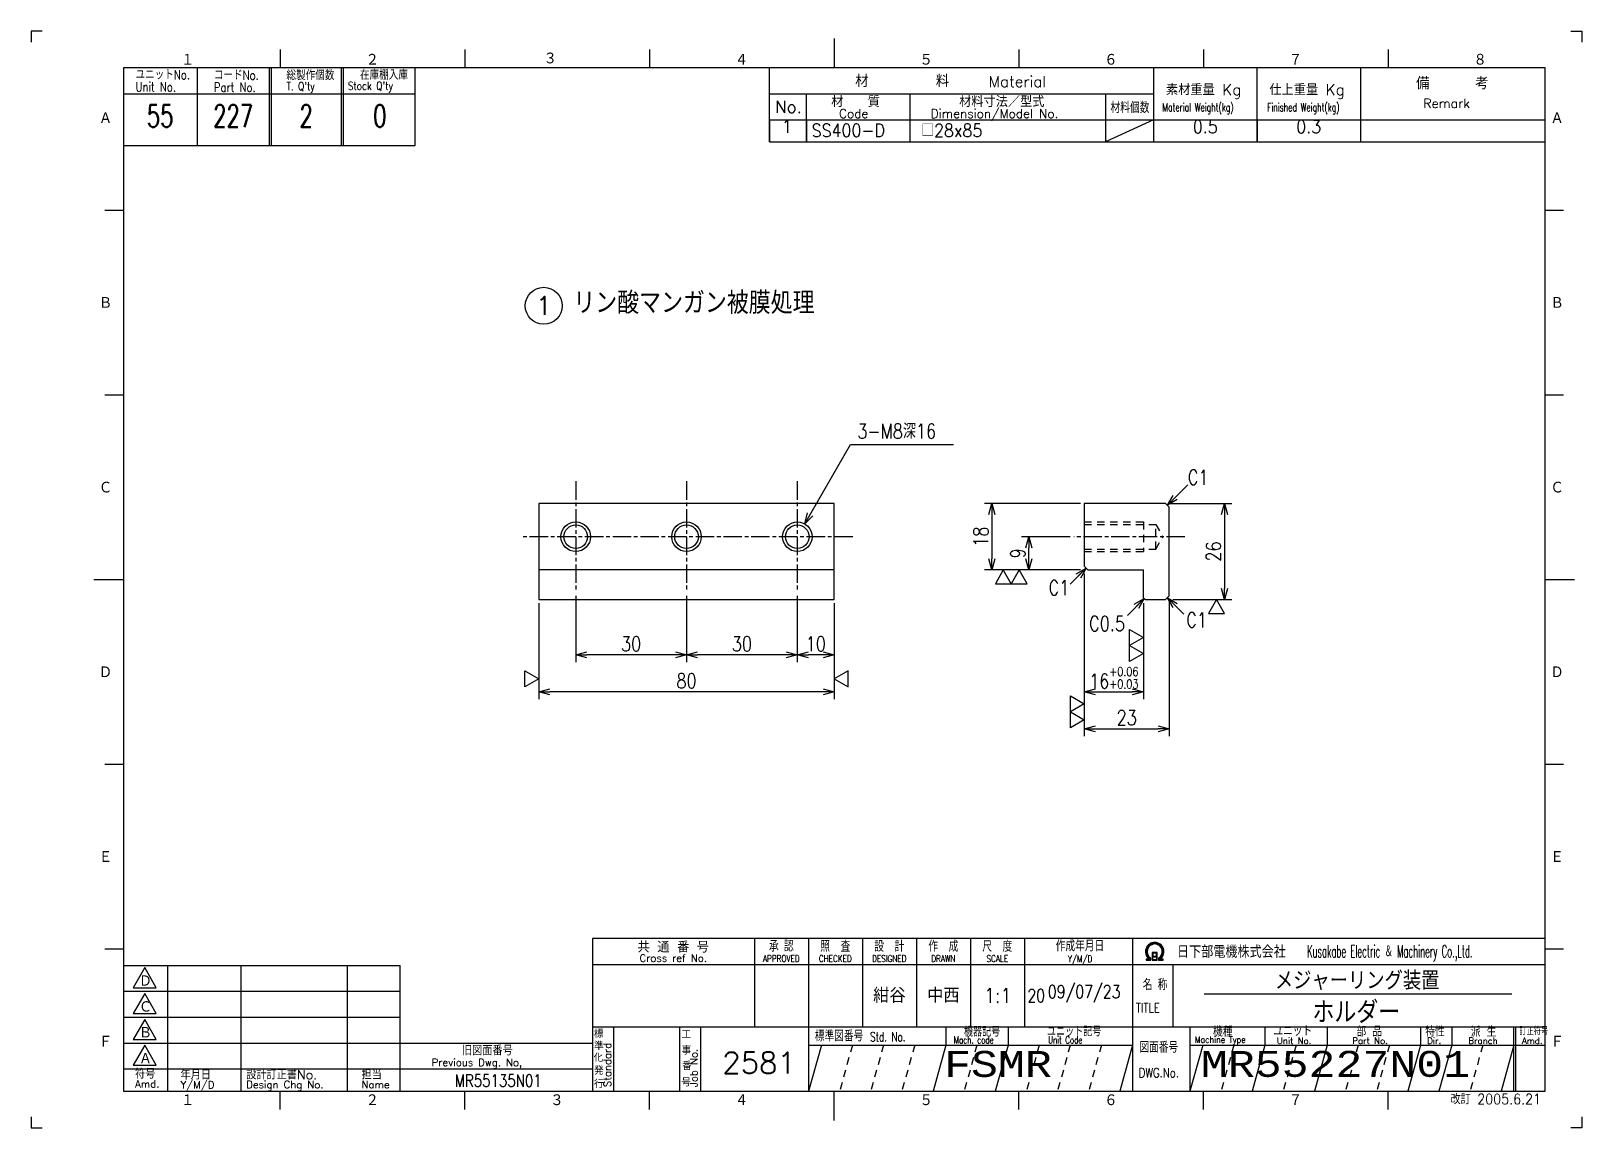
# Model space of a CAD drawing. Extents: x 0 to 420, y 0 to 297.
import ezdxf
from ezdxf.enums import TextEntityAlignment as Align

# ---------------------------------------------------------------- set-up
doc = ezdxf.new("R2010")
doc.units = 0
for name, pattern in [('GEN3A', [3.5, 2, -1.5]), ('GEN7A', [7.5, 5, -0.75, 1, -0.75]), ('HIDDEN2', [3.5, 2, -1.5])]:
    doc.linetypes.add(name, pattern=pattern)
doc.layers.get('0').update_dxf_attribs({"linetype": 'CONTINUOUS'})
doc.layers.get('DEFPOINTS').update_dxf_attribs({"linetype": 'CONTINUOUS'})
for name, color, linetype in [('2', 5, 'CONTINUOUS'), ('4', 3, 'CONTINUOUS'), ('5', 3, 'CONTINUOUS'), ('6', 52, 'CONTINUOUS'), ('7A', 4, 'GEN7A'), ('8', 1, 'CONTINUOUS'), ('9', 3, 'HIDDEN2'), ('RAHM2', 1, 'CONTINUOUS'), ('RAHM3', 52, 'CONTINUOUS')]:
    doc.layers.add(name, color=color, linetype=linetype)
doc.styles.add('DIMENSION', font='monotxt.shx', dxfattribs={"bigfont": 'bigfont.shx'})
doc.styles.get("Standard").update_dxf_attribs({"font": 'romans.shx', "width": 0.8, "bigfont": 'extfont.shx'})
doc.dimstyles.new('GEN-ISO', dxfattribs={"dimtxt": 4, "dimasz": 3, "dimexe": 2, "dimexo": 1, "dimgap": 1, "dimtad": 3, "dimdec": 3, "dimrnd": 0.001, "dimdsep": 46, "dimtxsty": 'Standard', "dimblk": 'OPEN30', "dimcen": 0, "dimclrt": 52, "dimadec": 0, "dimazin": 0, "dimtp": 0.1, "dimtm": 0.1, "dimtfac": 0.6, "dimtdec": 3, "dimtmove": 2, "dimatfit": 3, "dimldrblk": 'OPEN30', "dimfxl": 0, "dimarcsym": 0})

# ---------------------------------------------------------------- blocks, each defined once
blk = doc.blocks.new('1A3ﾌﾞﾋﾝ')
at = {"layer": 'RAHM2', "color": 5, "linetype": 'Continuous'}
for p, q in [((3, 297), (0, 297)), ((0, 297), (0, 294)), ((217.5, 295), (217.5, 287)), ((417, 297), (420, 297)), ((420, 297), (420, 294)), ((67.5, 292), (67.5, 287)), ((117.5, 292), (117.5, 287)), ((167.5, 292), (167.5, 287)), ((267.5, 292), (267.5, 287)), ((317.5, 292), (317.5, 287)), ((367.5, 292), (367.5, 287)), ((410, 287), (25, 287)), ((25, 287), (25, 10)), ((104, 266), (104, 287)), ((410, 10), (410, 287)), ((25, 266), (64.5, 266)), ((64.5, 266), (104, 266)), ((20, 248.5), (25, 248.5)), ((410, 248.5), (415, 248.5)), ((20, 198.5), (25, 198.5)), ((410, 198.5), (415, 198.5)), ((17, 148.5), (25, 148.5)), ((410, 148.5), (418, 148.5)), ((20, 98.5), (25, 98.5)), ((410, 98.5), (415, 98.5)), ((20, 48.5), (25, 48.5)), ((410, 48.5), (415, 48.5)), ((25, 10), (410, 10)), ((67.5, 5), (67.5, 10)), ((117.5, 5), (117.5, 10)), ((217.5, 2), (217.5, 10)), ((267.5, 5), (267.5, 10)), ((317.5, 5), (317.5, 10)), ((367.5, 5), (367.5, 10)), ((0, 3), (0, 0)), ((0, 0), (3, 0)), ((420, 0), (417, 0)), ((420, 3), (420, 0))]:
    blk.add_line(p, q, dxfattribs=at)
at = {"layer": 'RAHM2', "color": 7, "linetype": 'Continuous'}
for p, q in [((45, 287), (45, 266)), ((64.5, 287), (64.5, 266)), ((65, 287), (65, 266)), ((84, 287), (84, 266)), ((84.5, 287), (84.5, 266)), ((200, 267), (200, 287)), ((304, 287), (304, 267)), ((332, 267), (332, 287)), ((360, 287), (360, 267)), ((25, 280), (64.5, 280)), ((64.5, 280), (104, 280)), ((200, 280), (304, 280)), ((210, 267), (210, 280)), ((238, 280), (238, 267)), ((291, 280), (291, 267)), ((200, 273), (410, 273)), ((304, 273), (291, 267)), ((200, 267), (410, 267)), ((195.93, 51.26), (195.93, 27.42)), ((210.55, 51.26), (210.55, 10)), ((225.18, 51.26), (225.18, 27.42)), ((239.8, 51.26), (239.8, 27.42)), ((254.43, 51.26), (254.43, 27.42)), ((269.05, 51.26), (269.05, 27.42)), ((298.3, 51.26), (298.3, 10)), ((25, 44), (100, 44)), ((37, 44), (37, 10)), ((56.8, 44), (56.8, 10)), ((85.6, 44), (85.6, 10)), ((100, 10), (100, 44)), ((152.05, 44.26), (410, 44.26)), ((269.05, 44.26), (269.05, 27.42)), ((298.3, 44.26), (298.3, 44.26)), ((309.17, 44.26), (309.17, 27.42)), ((25, 37), (100, 37)), ((25, 30), (100, 30)), ((152.05, 27.42), (410, 27.42)), ((157.77, 27.42), (157.77, 10)), ((175.59, 27.42), (175.59, 10)), ((181.3, 27.42), (181.3, 10)), ((247.73, 27.42), (247.73, 22.42)), ((264.59, 27.42), (264.59, 22.42)), ((313.83, 27.42), (313.83, 10)), ((334.15, 27.42), (334.15, 22.42)), ((351, 27.42), (351, 22.42)), ((376.29, 27.42), (376.29, 22.42)), ((384.72, 27.42), (384.72, 22.42)), ((401.57, 10), (401.57, 27.42)), ((402.07, 10), (402.07, 27.42)), ((25, 23), (100, 23)), ((100, 23), (152.05, 23)), ((210.55, 22.42), (298.3, 22.42)), ((313.83, 22.42), (410, 22.42)), ((25, 16), (100, 16)), ((100, 16), (152.05, 16)), ((167.5, 5), (167.5, 10))]:
    blk.add_line(p, q, dxfattribs=at)
at = {"layer": 'RAHM2', "color": 3, "linetype": 'Continuous'}
for p, q in [((317.73, 36.35), (401.03, 36.35)), ((214.02, 22.42), (210.55, 10)), ((247.73, 22.42), (244.26, 10)), ((264.59, 22.42), (261.12, 10)), ((298.3, 22.42), (294.83, 10)), ((334.15, 22.42), (330.68, 10)), ((351, 22.42), (347.54, 10)), ((376.29, 22.42), (372.82, 10)), ((384.72, 22.42), (381.25, 10))]:
    blk.add_line(p, q, dxfattribs=at)
at = {"layer": 'RAHM2', "color": 3, "linetype": 'GEN3A'}
for p, q in [((222.44, 22.42), (218.98, 10)), ((230.87, 22.42), (227.41, 10)), ((239.3, 22.42), (235.84, 10)), ((256.16, 22.42), (252.69, 10)), ((273.01, 22.42), (269.55, 10)), ((281.44, 22.42), (277.98, 10)), ((289.87, 22.42), (286.41, 10)), ((325.72, 22.42), (322.25, 10)), ((342.57, 22.42), (339.11, 10)), ((359.43, 22.42), (355.97, 10)), ((367.86, 22.42), (364.39, 10)), ((393.14, 22.42), (389.68, 10))]:
    blk.add_line(p, q, dxfattribs=at)
at = {"layer": 'RAHM2', "color": 5, "linetype": 'Continuous'}
blk.add_lwpolyline([(410, 51.26), (152.05, 51.26), (152.05, 10)], dxfattribs=at)
at = {"layer": 'RAHM2', "color": 7, "linetype": 'Continuous'}
for points in [[(303.62, 47.51), (303.62, 45.4), (304.92, 45.4), (304.92, 47.51), (303.62, 47.51)], [(303.77, 47.36), (303.77, 46.53), (304.77, 46.53), (304.77, 47.36), (303.77, 47.36)], [(304.77, 46.38), (304.77, 45.55), (303.77, 45.55), (303.77, 46.38), (304.77, 46.38)], [(302.02, 45.4), (303.22, 45.4), (303.22, 46.01)], [(302.02, 45.58), (302.97, 45.58), (302.97, 45.91)], [(302.72, 45.82), (302.72, 45.75), (302.02, 45.75), (302.02, 45.4)], [(305.32, 45.98), (305.32, 45.4), (306.58, 45.4), (306.58, 45.75), (305.85, 45.75), (305.85, 45.8)], [(305.57, 45.87), (305.57, 45.58), (306.58, 45.58)]]:
    blk.add_lwpolyline(points, dxfattribs=at)
for points in [[(30.79, 43.41), (27.65, 37.97), (33.92, 37.97)], [(30.79, 36.41), (27.65, 30.97), (33.92, 30.97)], [(30.79, 29.41), (27.65, 23.97), (33.92, 23.97)], [(30.79, 22.41), (27.65, 16.97), (33.92, 16.97)]]:
    blk.add_lwpolyline(points, close=True, dxfattribs=at)
at = {"layer": 'RAHM2', "color": 3, "linetype": 'Continuous'}
for points in [[(317.29, 22.42), (313.83, 10)], [(401.57, 22.42), (401.57, 22.42), (398.11, 10)]]:
    blk.add_lwpolyline(points, dxfattribs=at)
at = {"layer": 'RAHM2', "color": 7, "linetype": 'Continuous'}
for radius, start, end in [(2.5, 308.2706, 230.8952), (2.28, 303.9949, 234.4013), (2.06, 299.8294, 238.4756)]:
    blk.add_arc((304.3, 47.76), radius, start, end, dxfattribs=at)
at = {"layer": '4', "width": 0.9}
blk.add_text('改訂 2005.6.21', height=2.8, dxfattribs=at).set_placement((408.91, 6.44), align=Align.RIGHT)
at = {"layer": 'RAHM2', "color": 5, "linetype": 'Continuous'}
for s, p in [('１', (40.6, 287.58)), ('２', (90.6, 287.58)), ('４', (190.6, 287.58)), ('５', (240.6, 287.58)), ('６', (290.6, 287.58)), ('７', (340.6, 287.58)), ('８', (390.6, 287.58)), ('Ａ', (18.36, 271.74)), ('Ａ', (411.44, 271.74)), ('Ｂ', (18.36, 221.74)), ('Ｂ', (411.44, 221.74)), ('Ｃ', (18.36, 171.74)), ('Ｃ', (411.44, 171.74)), ('Ｄ', (18.36, 121.74)), ('Ｄ', (411.44, 121.74)), ('Ｅ', (18.36, 71.74)), ('Ｅ', (411.44, 71.74)), ('Ｆ', (18.36, 21.74)), ('Ｆ', (411.44, 21.74)), ('１', (40.6, 5.87)), ('２', (90.6, 5.87)), ('３', (140.6, 5.87)), ('４', (190.6, 5.87)), ('５', (240.6, 5.87)), ('６', (290.6, 5.87)), ('７', (340.6, 5.87))]:
    blk.add_text(s, height=3.31, dxfattribs=at).set_placement(p)
blk.add_text('３', height=3.31, dxfattribs=at).set_placement((140.6, 289.58), align=Align.MIDDLE)
at = {"layer": 'RAHM2', "color": 7, "linetype": 'Continuous'}
for s, height, width, p in [('ユニットNo.', 2.5, 0.8, (28.29, 283.92)), ('コードNo.', 2.5, 0.8, (49.52, 283.81)), ('総製作個数', 2.5, 0.8, (69.17, 283.72)), ('在庫棚入庫', 2.5, 0.8, (89.08, 283.82)), ('Unit No.', 2.5, 0.8, (28.29, 280.64)), ('Part No.', 2.5, 0.8, (49.52, 280.53)), ("T. Q'ty", 2.2, 0.8, (69.17, 280.96)), ("Stock Q'ty", 2.2, 0.8, (85.8, 281.06)), ('材料個数', 3, 0.8, (292.32, 274.79)), ('Material Weight(kg)', 2.2, 0.68, (306.37, 275.25)), ('Finished Weight(kg)', 2.2, 0.68, (334.74, 275.25)), ('作成年月日', 3, 0.7, (277.49, 47.82)), ('Y/M/D', 1.8, 0.8, (280.79, 44.87)), ('Kusakabe Electric ＆ Machinery Co.,Ltd.', 3.3108, 0.5, (345.56, 46.19)), ('名 称', 3, 0.7, (301.06, 37.33)), ('20', 3.5, 0.8, (269.81, 34.08)), ('TITLE', 2.5, 0.8, (299.18, 31.25)), ('標準図番号', 3, 0.7, (212.26, 23.44)), ('Std. No.', 2.5, 0.7, (227.23, 23.44)), ('機器記号', 2.5, 0.7, (252.65, 24.77)), ('ユニット記号', 2.5, 0.7, (275.14, 24.85)), ('訂正符号', 2, 0.7, (403.01, 25.16)), ('Mach. code', 2, 0.7, (249.86, 22.83)), ('Unit Code', 2, 0.7, (275.45, 22.83)), ('図面番号', 3, 0.7, (300.15, 20.37)), ('Machine Type', 1.7, 0.9, (315.15, 23.05))]:
    blk.add_text(s, height=height, dxfattribs=dict(at, width=width)).set_placement(p)
for s, height, p in [('材\u3000\u3000\u3000\u3000\u3000料', 3.311, (223.18, 281.82)), ('Material', 3, (259.34, 281.82)), ('素材重量 Kg', 3, (307.35, 279.63)), ('仕上重量 Kg', 3, (335.35, 279.63)), ('備     考', 3.311, (375.08, 281.21)), ('No.', 3.311, (201.5, 274.82)), ('材\u3000\u3000質', 3, (216.68, 276.39)), ('材料寸法／型式', 3, (251.33, 276.39)), ('Remark', 2.5, (377.03, 276.16)), ('Code', 2.4, (218.82, 273.45)), ('Dimension/Model No.', 2.4, (243.65, 273.45)), ('Ｄ', 3.2, (29.23, 38.2)), ('Ｃ', 3.2, (29.23, 31.2)), ('Ｂ', 3.2, (29.23, 24.2)), ('標', 2, (152.44, 24.43)), ('工', 2, (176.15, 24.24)), ('機種', 2.4, (320.08, 24.76)), ('ユニット', 2.4, (336.39, 24.96)), ('部 品', 2.4, (358.93, 24.79)), ('特性', 2.4, (377.55, 24.78)), ('派 生', 2.4, (389.89, 24.72)), ('旧図面番号', 2.5, (116.71, 19.69)), ('準', 2, (152.47, 21.11)), ('事', 2, (176.17, 19.92)), ('Unit No.', 1.7, (337.39, 22.76)), ('Part No.', 1.7, (357.81, 22.76)), ('Dir.', 1.7, (378.09, 22.76)), ('Branch', 1.7, (389.24, 22.76)), ('Amd.', 1.7, (403.74, 22.76)), ('Ａ', 3.2, (29.23, 17.2)), ('Previous Dwg. No,', 2, (108.5, 16.75)), ('化', 2, (152.37, 17.95)), ('番', 2, (176.31, 15.76)), ('Amd.', 2, (28.17, 10.93)), ('符号', 2.5, (28.17, 13.37)), ('Y/M/D', 2, (40.49, 10.7)), ('年月日', 2.5, (40.49, 13.14)), ('設計訂正書No.', 2.5, (58.29, 13.18)), ('Design Chg No.', 2, (58.29, 10.75)), ('担当', 2.5, (89.5, 13.18)), ('Name', 2, (89.5, 10.75)), ('行', 2, (152.46, 10.82)), ('発', 2, (152.46, 14.47)), ('号', 2, (176.11, 11.28))]:
    blk.add_text(s, height=height, dxfattribs=at).set_placement(p)
for s, height, p in [('共 通 番 号', 3, (173.93, 49.14)), ('Cross ref No.', 2, (173.93, 46.01))]:
    blk.add_text(s, height=height, dxfattribs=at).set_placement(p, align=Align.MIDDLE)
for s, height, width, p in [('承 認', 3, 0.7, (203.18, 49.35)), ('照  査', 3, 0.7, (217.8, 49.35)), ('設  計', 3, 0.7, (232.43, 49.35)), ('作  成', 3, 0.7, (247.05, 49.35)), ('尺  度', 3, 0.7, (261.67, 49.35)), ('APPROVED', 1.8, 0.8, (203.18, 45.85)), ('CHECKED', 1.8, 0.8, (217.8, 45.85)), ('DESIGNED', 1.8, 0.8, (232.43, 45.85)), ('DRAWN', 1.8, 0.8, (247.05, 45.85)), ('SCALE', 1.8, 0.8, (261.67, 45.85)), ('DWG.No.', 2.5, 0.8, (305.41, 14.96))]:
    blk.add_text(s, height=height, dxfattribs=dict(at, width=width)).set_placement(p, align=Align.MIDDLE)
at = {"layer": 'RAHM2', "color": 7, "linetype": 'Continuous', "width": 0.844147}
blk.add_text('日下部電機株式会社', height=3.311, dxfattribs=at).set_placement((310.35, 46.06), (339.79, 46.06), align=Align.FIT)
at = {"layer": 'RAHM2', "color": 7, "linetype": 'Continuous'}
for s, p in [('Standard', (157.07, 11.05)), ('Job No.', (180.5, 11.05))]:
    blk.add_text(s, height=2, rotation=90, dxfattribs=at).set_placement(p)
at = {"layer": 'RAHM2', "color": 5, "linetype": 'Continuous', "width": 0.7}
for tag, p in [('HEADER3', (35, 274.01)), ('HEADER4', (54.75, 274)), ('HEADER15', (74.49, 274)), ('HEADER16', (94.43, 274))]:
    blk.add_attdef(tag, text='', height=6, dxfattribs=at).set_placement(p, align=Align.MIDDLE)
at = {"layer": 'RAHM2', "color": 7, "linetype": 'Continuous'}
blk.add_attdef('HEADER5', text='', height=2.5, dxfattribs=at).set_placement((63.69, 267.1), align=Align.BOTTOM_RIGHT)
for tag, height, width, p in [('HEADER1', 5, 0.9, (359.12, 40.15)), ('HEADER25', 3.2, 0.63, (46.91, 40.38)), ('HEADER23', 3.33, 0.8, (71.4, 40.2)), ('HEADER24', 3.5, 0.8, (92.57, 40.22)), ('HEADER7', 5, 0.8, (174.38, 35.8)), ('GEN-TITLE-SCA', 4, 0.85, (261.79, 35.85)), ('HEADER22', 3.2, 0.63, (46.91, 33.38)), ('HEADER20', 3.33, 0.8, (71.4, 33.2)), ('HEADER21', 3.5, 0.8, (92.57, 33.22)), ('HEADER2', 6, 0.9, (358.89, 31.68)), ('HEADER19', 3.2, 0.63, (46.91, 26.38)), ('HEADER17', 3.33, 0.8, (71.4, 26.2)), ('HEADER18', 3.5, 0.8, (92.57, 26.22)), ('HEADER11', 3.2, 0.63, (46.91, 19.38)), ('HEADER9', 3.33, 0.8, (71.4, 19.2)), ('HEADER10', 3.5, 0.8, (92.57, 19.22)), ('HEADER14', 3.31, 0.8, (126.54, 12.82))]:
    blk.add_attdef(tag, text='', height=height, dxfattribs=dict(at, width=width)).set_placement(p, align=Align.MIDDLE)
for tag, p in [('HEADER27', (232.45, 36.09)), ('HEADER26', (247.07, 36.09))]:
    blk.add_attdef(tag, text='', height=4, dxfattribs=at).set_placement(p, align=Align.MIDDLE)
at = {"layer": 'RAHM2', "color": 7, "linetype": 'Continuous', "width": 0.8}
blk.add_attdef('GEN-TITLE-DAT', text='', height=3.5, dxfattribs=at).set_placement((275.35, 34.1), align=Align.BOTTOM_LEFT)
at = {"layer": 'RAHM2', "color": 5, "linetype": 'Continuous'}
blk.add_attdef('HEADER6', text='', height=5.8, dxfattribs=at).set_placement((207.09, 13.03), align=Align.BOTTOM_RIGHT)
at = {"layer": 'RAHM2', "color": 5, "linetype": 'Continuous', "style": 'DIMENSION', "width": 1.2}
for tag, p in [('HEADER13', (213.56, 11.75)), ('HEADER12', (247.26, 11.72)), ('GEN-TITLE-DWG', (316.79, 11.74))]:
    blk.add_attdef(tag, text='', height=7.02, dxfattribs=at).set_placement(p, align=Align.BOTTOM_LEFT)
at = {"layer": 'RAHM2', "color": 5, "linetype": 'Continuous', "style": 'DIMENSION'}
blk.add_attdef('HEADER8', text='', height=7.02, dxfattribs=at).set_placement((408.58, 11.71), align=Align.BOTTOM_RIGHT)
blk = doc.blocks.new('STDBUHIN')
at = {"color": 7}
for p, q in [((0, 0), (0, -6)), ((10, 0), (10, -6)), ((38, 0), (38, -6)), ((91, 0), (91, -6)), ((104, 0), (104, -6)), ((132, 0), (132, -6)), ((160, 0), (160, -6)), ((0, -6), (210, -6))]:
    blk.add_line(p, q, dxfattribs=at)
at = {"layer": 'RAHM3', "color": 7, "width": 0.9}
for tag, p in [('1GENST', (4.710911, -4.609434)), ('4GENST', (96.434633, -4.658422)), ('5GENST', (118, -4.729)), ('6GENST', (146, -4.729))]:
    blk.add_attdef(tag, text='', height=3.5, dxfattribs=at).set_placement(p, align=Align.BOTTOM_CENTER)
at = {"layer": 'RAHM3', "color": 7}
for tag, p, width in [('2GENST', (11.373533, -4.658422), 0.8), ('3GENST', (41.070972, -4.658422), 0.8), ('7GENST', (162.759538, -4.671383), 0.9)]:
    blk.add_attdef(tag, p, '', height=3.5, dxfattribs=dict(at, width=width))
blk = doc.blocks.new('_Open30')
at = {"color": 0, "linetype": 'ByBlock', "lineweight": -2}
for p, q in [((-1, 0.27), (0, 0)), ((0, 0), (-1, -0.27)), ((0, 0), (-1, 0))]:
    blk.add_line(p, q, dxfattribs=at)
blk = doc.blocks.new('*D5')
at = {"layer": '5', "color": 0, "lineweight": -2}
for p, q in [((207.51, 144.08), (207.51, 126.08)), ((217.51, 142.08), (217.51, 126.08)), ((214.51, 128.08), (210.51, 128.08))]:
    blk.add_line(p, q, dxfattribs=at)
at = {"layer": 'DEFPOINTS', "color": 0}
for p in [(207.51, 145.08), (217.51, 143.08), (207.51, 128.08)]:
    blk.add_point(p, dxfattribs=at)
at = {"layer": '5', "color": 0, "lineweight": -2, "xscale": 3, "yscale": 3, "zscale": 3, "rotation": 180}
blk.add_blockref('_Open30', (207.51, 128.08), dxfattribs=at)
at = {"layer": '5', "color": 0, "lineweight": -2, "xscale": 3, "yscale": 3, "zscale": 3}
blk.add_blockref('_Open30', (217.51, 128.08), dxfattribs=at)
at = {"layer": '5', "color": 52, "insert": (212.51, 131.08), "char_height": 4, "attachment_point": 5}
blk.add_mtext('10', dxfattribs=at)
blk = doc.blocks.new('*D6')
at = {"layer": '5', "color": 0, "lineweight": -2}
for p, q in [((137.51, 142.08), (137.51, 116.08)), ((217.51, 142.08), (217.51, 116.08)), ((214.51, 118.08), (140.51, 118.08))]:
    blk.add_line(p, q, dxfattribs=at)
at = {"layer": 'DEFPOINTS', "color": 0}
for p in [(137.51, 143.08), (217.51, 143.08), (137.51, 118.08)]:
    blk.add_point(p, dxfattribs=at)
at = {"layer": '5', "color": 0, "lineweight": -2, "xscale": 3, "yscale": 3, "zscale": 3, "rotation": 180}
blk.add_blockref('_Open30', (137.51, 118.08), dxfattribs=at)
at = {"layer": '5', "color": 0, "lineweight": -2, "xscale": 3, "yscale": 3, "zscale": 3}
blk.add_blockref('_Open30', (217.51, 118.08), dxfattribs=at)
at = {"layer": '5', "color": 52, "insert": (177.51, 121.08), "char_height": 4, "attachment_point": 5}
blk.add_mtext('80', dxfattribs=at)
blk = doc.blocks.new('*D7')
at = {"layer": '5', "color": 0, "lineweight": -2}
for p, q in [((147.51, 144.08), (147.51, 126.08)), ((174.51, 128.08), (150.51, 128.08))]:
    blk.add_line(p, q, dxfattribs=at)
at = {"layer": 'DEFPOINTS', "color": 0}
for p in [(147.51, 145.08), (177.51, 145.08), (147.51, 128.08)]:
    blk.add_point(p, dxfattribs=at)
at = {"layer": '5', "color": 0, "lineweight": -2, "xscale": 3, "yscale": 3, "zscale": 3, "rotation": 180}
blk.add_blockref('_Open30', (147.51, 128.08), dxfattribs=at)
at = {"layer": '5', "color": 0, "lineweight": -2, "xscale": 3, "yscale": 3, "zscale": 3}
blk.add_blockref('_Open30', (177.51, 128.08), dxfattribs=at)
at = {"layer": '5', "color": 52, "insert": (162.51, 131.08), "char_height": 4, "attachment_point": 5}
blk.add_mtext('30', dxfattribs=at)
blk = doc.blocks.new('*D8')
at = {"layer": '5', "color": 0, "lineweight": -2}
for p, q in [((177.51, 144.08), (177.51, 126.08)), ((204.51, 128.08), (180.51, 128.08))]:
    blk.add_line(p, q, dxfattribs=at)
at = {"layer": 'DEFPOINTS', "color": 0}
for p in [(177.51, 145.08), (207.51, 145.08), (177.51, 128.08)]:
    blk.add_point(p, dxfattribs=at)
at = {"layer": '5', "color": 0, "lineweight": -2, "xscale": 3, "yscale": 3, "zscale": 3, "rotation": 180}
blk.add_blockref('_Open30', (177.51, 128.08), dxfattribs=at)
at = {"layer": '5', "color": 0, "lineweight": -2, "xscale": 3, "yscale": 3, "zscale": 3}
blk.add_blockref('_Open30', (207.51, 128.08), dxfattribs=at)
at = {"layer": '5', "color": 52, "insert": (192.51, 131.08), "char_height": 4, "attachment_point": 5}
blk.add_mtext('30', dxfattribs=at)
blk = doc.blocks.new('GENBALLOON1')
blk.add_circle((0, 0), 5)
at = {"flags": 1}
blk.add_attdef('GEN_PARENT', text='', height=2.5, dxfattribs=at).set_placement((0, 0), align=Align.MIDDLE)
blk.add_attdef('REF_NO', text='', height=3.5).set_placement((0, 0), align=Align.MIDDLE)
at = {"color": 7, "flags": 1}
for tag, p in [('5GENINF', (6.43, 0.96)), ('6GENINF', (6.43, 0.63)), ('7GENINF', (6.43, 0.3)), ('8GENINF', (6.43, -0.04)), ('9GENINF', (6.43, -0.37)), ('3GENINF', (6.43, -2.34)), ('4GENINF', (6.43, -2.67)), ('10GENINF', (6.43, -0.7)), ('11GENINF', (6.43, -1)), ('12GENINF', (6.43, -1.34)), ('13GENINF', (6.43, -1.67)), ('14GENINF', (6.43, -2)), ('15GENINF', (6.43, -3)), ('16GENINF', (6.43, -3.34)), ('17GENINF', (6.43, -3.7)), ('18GENINF', (6.43, -4.04)), ('19GENINF', (6.43, -4.37)), ('20GENINF', (6.43, -4.7)), ('21GENINF', (6.43, -5.04)), ('22GENINF', (6.43, -5.37))]:
    blk.add_attdef(tag, p, '', height=0.2, dxfattribs=at)
blk = doc.blocks.new('*D9')
at = {"layer": '5', "color": 0, "lineweight": -2}
for p, q in [((308.22, 169.08), (325.22, 169.08)), ((323.22, 166.08), (323.22, 146.08)), ((309.22, 143.08), (325.22, 143.08))]:
    blk.add_line(p, q, dxfattribs=at)
at = {"layer": 'DEFPOINTS', "color": 0}
for p in [(307.22, 169.08), (308.22, 143.08), (323.22, 143.08)]:
    blk.add_point(p, dxfattribs=at)
at = {"layer": '5', "color": 0, "lineweight": -2, "xscale": 3, "yscale": 3, "zscale": 3}
for p, rotation in [((323.22, 169.08), 90), ((323.22, 143.08), 270)]:
    blk.add_blockref('_Open30', p, dxfattribs=dict(at, rotation=rotation))
at = {"layer": '5', "color": 52, "insert": (320.22, 156.08), "char_height": 4, "attachment_point": 5, "rotation": 90}
blk.add_mtext('26', dxfattribs=at)
blk = doc.blocks.new('*D10')
at = {"layer": '5', "color": 0, "lineweight": -2}
for p, q in [((284.22, 169.08), (258.22, 169.08)), ((260.22, 166.08), (260.22, 154.08)), ((284.22, 151.08), (258.22, 151.08))]:
    blk.add_line(p, q, dxfattribs=at)
at = {"layer": 'DEFPOINTS', "color": 0}
for p in [(285.22, 169.08), (260.22, 151.08), (285.22, 151.08)]:
    blk.add_point(p, dxfattribs=at)
at = {"layer": '5', "color": 0, "lineweight": -2, "xscale": 3, "yscale": 3, "zscale": 3}
for p, rotation in [((260.22, 169.08), 90), ((260.22, 151.08), 270)]:
    blk.add_blockref('_Open30', p, dxfattribs=dict(at, rotation=rotation))
at = {"layer": '5', "color": 52, "insert": (257.22, 160.08), "char_height": 4, "attachment_point": 5, "rotation": 90}
blk.add_mtext('18', dxfattribs=at)
blk = doc.blocks.new('*D11')
at = {"layer": '5', "color": 0, "lineweight": -2}
for p, q in [((285.22, 150.08), (285.22, 116.08)), ((301.22, 142.08), (301.22, 116.08)), ((288.22, 118.08), (298.22, 118.08))]:
    blk.add_line(p, q, dxfattribs=at)
at = {"layer": 'DEFPOINTS', "color": 0}
for p in [(285.22, 151.08), (301.22, 143.08), (301.22, 118.08)]:
    blk.add_point(p, dxfattribs=at)
at = {"layer": '5', "color": 0, "lineweight": -2, "xscale": 3, "yscale": 3, "zscale": 3, "rotation": 180}
blk.add_blockref('_Open30', (285.22, 118.08), dxfattribs=at)
at = {"layer": '5', "color": 0, "lineweight": -2, "xscale": 3, "yscale": 3, "zscale": 3}
blk.add_blockref('_Open30', (301.22, 118.08), dxfattribs=at)
at = {"layer": '5', "color": 52, "insert": (293.22, 121.88), "char_height": 4, "attachment_point": 5}
blk.add_mtext('16{\\H2.400000;\\S+0.06^ +0.03;}', dxfattribs=at)
blk = doc.blocks.new('*D12')
at = {"layer": '5', "color": 0, "lineweight": -2}
for p, q in [((285.22, 150.08), (285.22, 106.08)), ((308.22, 143.08), (308.22, 106.08)), ((288.22, 108.08), (305.22, 108.08))]:
    blk.add_line(p, q, dxfattribs=at)
at = {"layer": 'DEFPOINTS', "color": 0}
for p in [(285.22, 151.08), (308.22, 144.08), (308.22, 108.08)]:
    blk.add_point(p, dxfattribs=at)
at = {"layer": '5', "color": 0, "lineweight": -2, "xscale": 3, "yscale": 3, "zscale": 3, "rotation": 180}
blk.add_blockref('_Open30', (285.22, 108.08), dxfattribs=at)
at = {"layer": '5', "color": 0, "lineweight": -2, "xscale": 3, "yscale": 3, "zscale": 3}
blk.add_blockref('_Open30', (308.22, 108.08), dxfattribs=at)
at = {"layer": '5', "color": 52, "insert": (296.72, 111.08), "char_height": 4, "attachment_point": 5}
blk.add_mtext('23', dxfattribs=at)
blk = doc.blocks.new('*D13')
at = {"layer": '5', "color": 0, "lineweight": -2}
for p, q in [((281.37, 160.08), (268.22, 160.08)), ((270.22, 154.08), (270.22, 157.08)), ((284.22, 151.08), (268.22, 151.08))]:
    blk.add_line(p, q, dxfattribs=at)
at = {"layer": 'DEFPOINTS', "color": 0}
for p in [(270.22, 160.08), (282.37, 160.08), (285.22, 151.08)]:
    blk.add_point(p, dxfattribs=at)
at = {"layer": '5', "color": 0, "lineweight": -2, "xscale": 3, "yscale": 3, "zscale": 3}
for p, rotation in [((270.22, 160.08), 90), ((270.22, 151.08), 270)]:
    blk.add_blockref('_Open30', p, dxfattribs=dict(at, rotation=rotation))
at = {"layer": '5', "color": 52, "insert": (267.22, 155.58), "char_height": 4, "attachment_point": 5, "rotation": 90}
blk.add_mtext('9', dxfattribs=at)

msp = doc.modelspace()

# ---------------------------------------------------------------- linework, layer by layer
at = {"layer": '2'}
for p, q in [((307.2204, 169.0813), (285.2204, 169.0813)), ((307.2204, 169.0813), (308.2204, 168.0813)), ((308.2204, 144.0813), (308.2204, 168.0813)), ((217.5115, 151.0813), (137.5115, 151.0813)), ((301.2204, 143.5813), (301.2204, 151.0813)), ((301.2204, 143.5813), (301.7204, 143.0813)), ((301.7204, 143.0813), (307.2204, 143.0813)), ((308.2204, 144.0813), (307.2204, 143.0813))]:
    msp.add_line(p, q, dxfattribs=at)
msp.add_lwpolyline([(137.5115, 169.0813), (137.5115, 143.0813), (217.5115, 143.0813), (217.5115, 169.0813)], close=True, dxfattribs=at)
msp.add_lwpolyline([(285.2204, 169.0813), (285.2204, 152.0813), (286.2204, 151.0813), (301.2204, 151.0813)], dxfattribs=at)
for centre in [(147.5115, 160.0813), (177.5115, 160.0813), (207.5115, 160.0813)]:
    msp.add_circle(centre, 3.2, dxfattribs=at)
at = {"layer": '4'}
for centre in [(147.5115, 160.0813), (177.5115, 160.0813), (207.5115, 160.0813)]:
    msp.add_circle(centre, 4, dxfattribs=at)
at = {"layer": '5'}
msp.add_line((221.9452, 185.0813), (249.8341, 185.0813), dxfattribs=at)
at = {"layer": '7A'}
for p, q in [((147.5115, 175.0813), (147.5115, 145.0813)), ((177.5115, 175.0813), (177.5115, 145.0813)), ((207.5115, 175.0813), (207.5115, 145.0813)), ((162.5115, 160.0813), (132.5115, 160.0813)), ((192.5115, 160.0813), (162.5115, 160.0813)), ((222.5115, 160.0813), (192.5115, 160.0813)), ((312.4962, 160.0813), (282.3742, 160.0813))]:
    msp.add_line(p, q, dxfattribs=at)
at = {"layer": '8'}
for points in [[(263.3012, 151.0813), (261.1362, 147.3313), (265.4662, 147.3313), (263.3012, 151.0813)], [(267.6312, 151.0813), (265.4662, 147.3313), (269.7962, 147.3313), (267.6312, 151.0813)], [(320.9976, 143.0813), (318.8326, 139.3313), (323.1626, 139.3313), (320.9976, 143.0813)], [(301.2204, 132.816), (297.4704, 130.651), (297.4704, 134.981), (301.2204, 132.816)], [(301.2204, 128.486), (297.4704, 126.321), (297.4704, 130.651), (301.2204, 128.486)], [(137.5115, 121.5736), (133.7615, 119.4086), (133.7615, 123.7386), (137.5115, 121.5736)], [(217.5115, 121.5736), (221.2615, 119.4086), (221.2615, 123.7386), (217.5115, 121.5736)], [(285.2204, 114.8651), (281.4704, 112.7001), (281.4704, 117.0301), (285.2204, 114.8651)], [(285.2204, 110.5351), (281.4704, 108.3701), (281.4704, 112.7001), (285.2204, 110.5351)]]:
    msp.add_lwpolyline(points, close=True, dxfattribs=at)
at = {"layer": '9'}
for p, q in [((285.2204, 164.0813), (301.2204, 164.0813)), ((301.2204, 164.0813), (301.2204, 156.0813)), ((285.2204, 163.4048), (304.5709, 163.4048)), ((304.5709, 163.4048), (306.4897, 160.0813)), ((304.5709, 156.7578), (304.5709, 163.4048)), ((304.5709, 156.7578), (306.4897, 160.0813)), ((285.2204, 156.7578), (304.5709, 156.7578)), ((285.2204, 156.0813), (301.2204, 156.0813))]:
    msp.add_line(p, q, dxfattribs=at)

# ---------------------------------------------------------------- block references
at = {"layer": '2'}
msp.add_blockref('1A3ﾌﾞﾋﾝ', (0, 0), dxfattribs=at).add_auto_attribs({'GEN-TITLE-DWG': 'MR55227N01', 'GEN-TITLE-DAT': '09/07/23', 'GEN-TITLE-SCA': '1:1', 'HEADER1': 'メジャーリング装置', 'HEADER2': 'ホルダー', 'HEADER3': '55', 'HEADER4': '227', 'HEADER6': '2581', 'HEADER12': 'FSMR', 'HEADER14': 'MR55135N01', 'HEADER15': '2', 'HEADER16': '0', 'HEADER27': '紺谷', 'HEADER26': '中西'})
at = {"layer": '5'}
ref = msp.add_blockref('GENBALLOON1', (138.8333, 222.6156), dxfattribs=at)
ref.add_attrib('REF_NO', '1', dxfattribs={"color": 7, "height": 5, "width": 0.9}).set_placement((138.8333, 222.6156), align=Align.MIDDLE_CENTER)
at = {"layer": 'RAHM2'}
ref = msp.add_blockref('STDBUHIN', (200, 273), dxfattribs=at)
ref.add_attrib('1GENST', '1', dxfattribs={"layer": 'RAHM3', "color": 7, "height": 3.5, "width": 0.9}).set_placement((204.711, 268.3906), align=Align.BOTTOM_CENTER)
ref.add_attrib('2GENST', 'SS400-D', (211.3736, 268.3416), dxfattribs={"layer": 'RAHM3', "color": 7, "height": 3.5, "width": 0.9})
ref.add_attrib('3GENST', '□28x85', (241.071, 268.3416), dxfattribs={"layer": 'RAHM3', "color": 7, "height": 3.5, "width": 0.9})
ref.add_attrib('5GENST', '0.5', dxfattribs={"layer": 'RAHM3', "color": 7, "height": 3.5, "width": 0.9}).set_placement((318, 268.271), align=Align.BOTTOM_CENTER)
ref.add_attrib('6GENST', '0.3', dxfattribs={"layer": 'RAHM3', "color": 7, "height": 3.5, "width": 0.9}).set_placement((346, 268.271), align=Align.BOTTOM_CENTER)

# ---------------------------------------------------------------- texts
at = {"layer": '6'}
for s, height, width, p in [('リン酸マンガン被膜処理', 6, 0.9, (146.8464, 220.4065)), ('3-M8深16', 4, 0.8, (223.7672, 186.6663)), ('C1', 4, 0.8, (313.2501, 174.1725)), ('C1', 4, 0.8, (275.5564, 144.2774)), ('C1', 4, 0.8, (312.8463, 135.5438)), ('C0.5', 4, 0.8, (286.5203, 134.5533))]:
    msp.add_text(s, height=height, dxfattribs=dict(at, width=width)).set_placement(p)

# ---------------------------------------------------------------- dimensions: what is measured, and where the dimension line sits
at = {"layer": '5'}
for base, p1, p2, picture, middle in [((260.2204, 151.0813), (285.2204, 169.0813), (285.2204, 151.0813), '*D10', (257.2204, 160.0813)), ((323.2204, 143.0813), (307.2204, 169.0813), (308.2204, 143.0813), '*D9', (320.2204, 156.0813)), ((270.2204, 160.0813), (285.2204, 151.0813), (282.3742, 160.0813), '*D13', (267.2204, 155.5813))]:
    dim = msp.add_linear_dim(base=base, p1=p1, p2=p2, angle=270, dimstyle='GEN-ISO', dxfattribs=at)
    dim.commit()
    dim.dimension.update_dxf_attribs({"geometry": picture, "text_midpoint": middle})
for base, p1, p2, override, picture, middle in [((301.2204, 118.0813), (285.2204, 151.0813), (301.2204, 143.0813), {"dimtol": 1, "dimtp": 0.06, "dimtm": -0.03}, '*D11', (293.2204, 121.8813)), ((147.5115, 128.0813), (177.5115, 145.0813), (147.5115, 145.0813), {"dimse1": 1}, '*D7', (162.5115, 131.0813)), ((177.5115, 128.0813), (207.5115, 145.0813), (177.5115, 145.0813), {"dimse1": 1}, '*D8', (192.5115, 131.0813))]:
    dim = msp.add_linear_dim(base=base, p1=p1, p2=p2, dimstyle='GEN-ISO', override=override, dxfattribs=at)
    dim.commit()
    dim.dimension.update_dxf_attribs({"geometry": picture, "text_midpoint": middle})
for base, p1, p2, picture, middle in [((308.2204, 108.0813), (285.2204, 151.0813), (308.2204, 144.0813), '*D12', (296.7204, 111.0813)), ((137.5115, 118.0813), (217.5115, 143.0813), (137.5115, 143.0813), '*D6', (177.5115, 121.0813)), ((207.5115, 128.0813), (217.5115, 143.0813), (207.5115, 145.0813), '*D5', (212.5115, 131.0813))]:
    dim = msp.add_linear_dim(base=base, p1=p1, p2=p2, dimstyle='GEN-ISO', dxfattribs=at)
    dim.commit()
    dim.dimension.update_dxf_attribs({"geometry": picture, "text_midpoint": middle})

# ---------------------------------------------------------------- leaders
msp.add_leader([(209.5115, 163.5454), (221.9452, 185.0813)], dimstyle='GEN-ISO', dxfattribs=at)
for points, override in [([(307.7204, 168.5813), (313.2808, 174.1417)], {"dimtol": 1, "dimtm": 0}), ([(285.7204, 151.5813), (281.3895, 147.2504)], {"dimtol": 1, "dimtp": 0.06, "dimtm": -0.03}), ([(301.4704, 143.3313), (296.9211, 138.782)], {"dimtol": 1, "dimtp": 0.06, "dimtm": -0.03}), ([(307.7204, 143.5813), (312.1616, 139.14)], {"dimtol": 1, "dimtm": 0})]:
    msp.add_leader(points, dimstyle='GEN-ISO', override=override, dxfattribs=at)

doc.saveas('drawing.dxf')
